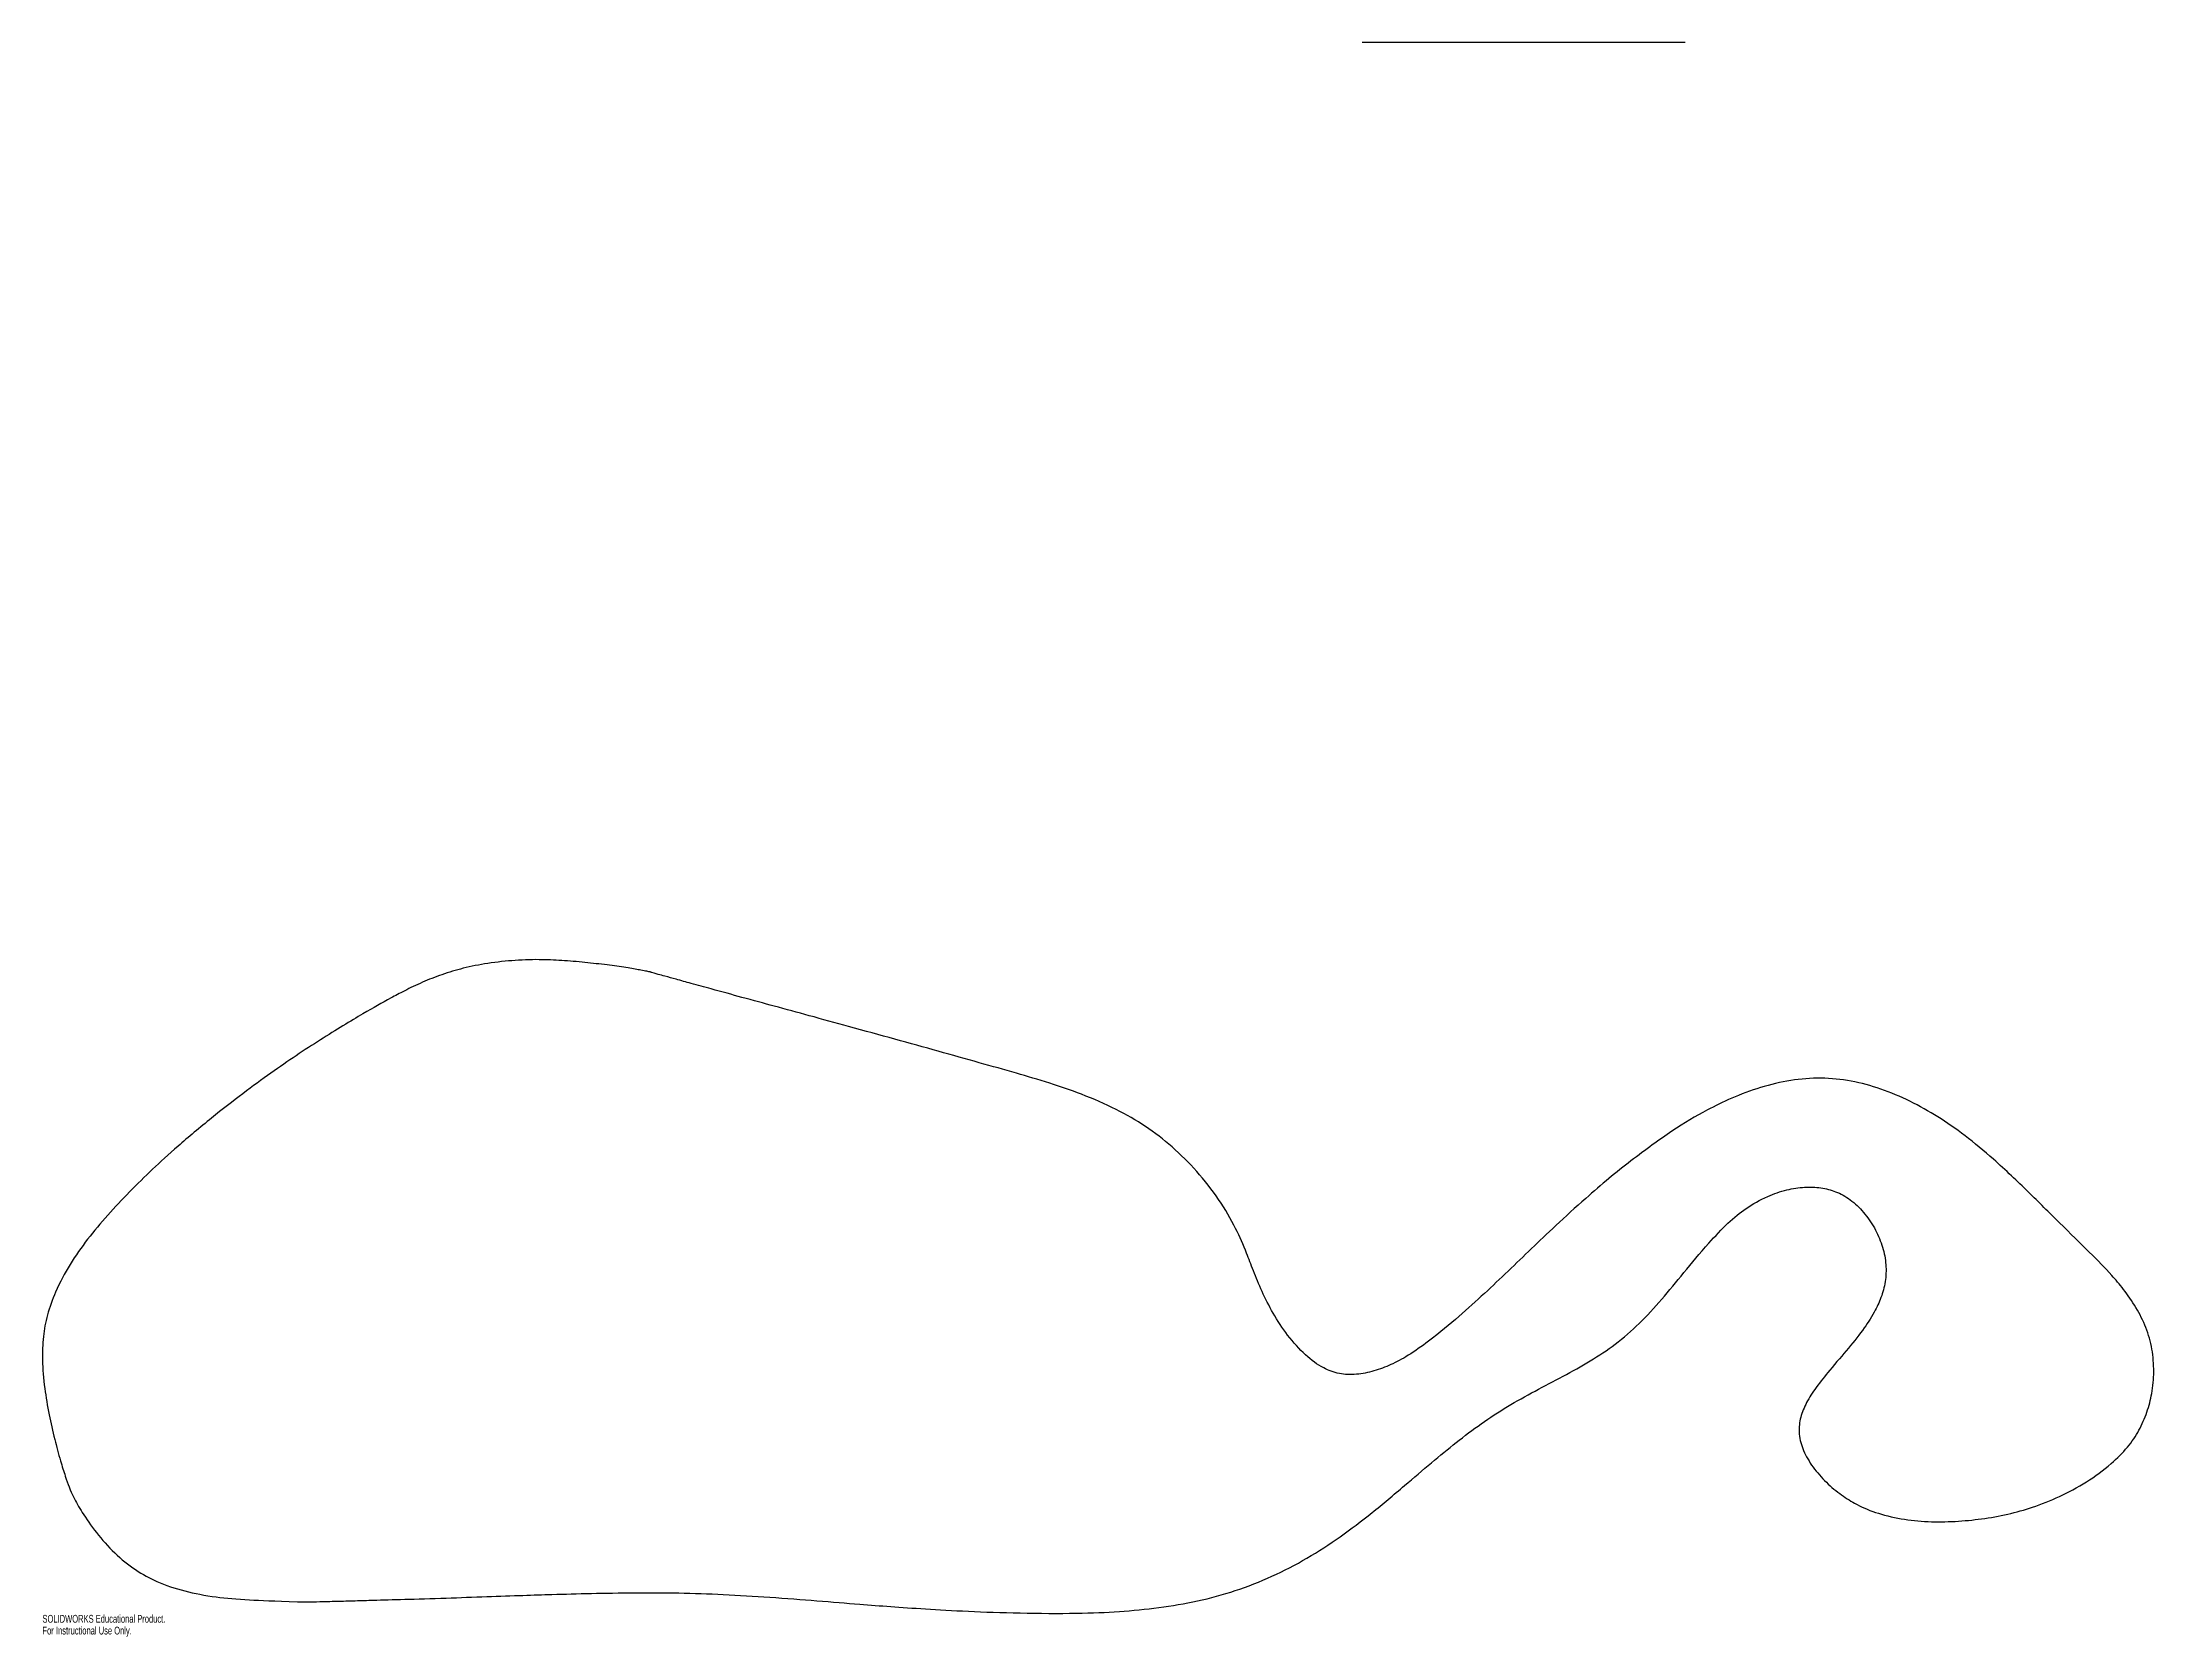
# Model space of a CAD drawing. Header units: millimetres. Extents: x -660 to 647, y -15 to 973.
import ezdxf

# ---------------------------------------------------------------- set-up
doc = ezdxf.new("R2010")
doc.units = ezdxf.units.MM
doc.styles.add('SLDTEXTSTYLE0', font='TXT', dxfattribs={"width": 0.7})

msp = doc.modelspace()

# ---------------------------------------------------------------- linework, layer by layer
at = {"color": 7, "linetype": 'Continuous'}
msp.add_line((157.3, 972.5), (357.3, 972.5), dxfattribs=at)
msp.add_open_spline([(-502, 6.5), (-516.8, 7.1), (-534.2, 7.7), (-553.2, 9.3), (-572.7, 13), (-588.1, 18.2), (-602.5, 25.9), (-615.6, 36.6), (-626.8, 49.3), (-635.6, 62.1), (-640.1, 70.1), (-643.2, 76.7), (-645.8, 84.3), (-649.2, 95.1), (-652.7, 108.2), (-656, 122.7), (-658.9, 139.9), (-660.2, 155.9), (-659.7, 170.3), (-657.4, 183.6), (-651.5, 200), (-642.9, 216), (-632, 231.4), (-619.5, 246.3), (-605.9, 260.6), (-591.8, 274.5), (-577.2, 287.9), (-547.8, 312.5), (-517.9, 334.8), (-488.3, 354.6), (-459.9, 371.7), (-447.9, 378.4), (-436.4, 384.7), (-424.8, 390.3), (-412.7, 395.1), (-399.2, 399.2), (-383.7, 402.2), (-366, 404.1), (-351.5, 404.4), (-336.6, 403.7), (-322.2, 402.4), (-308.9, 400.8), (-297.6, 399.2), (-289.2, 397.7), (-286.5, 397.2), (-284.6, 396.8), (-283.7, 396.7), (-283.6, 396.6), (-283.3, 396.5), (-282.4, 396.2), (-280.8, 395.7), (-278.2, 395), (-273.4, 393.7), (-266.5, 391.8), (-257.6, 389.3), (-242.8, 385.3), (-225.4, 380.5), (-205.9, 375.2), (-184.8, 369.5), (-158.4, 362.2), (-131.6, 354.9), (-105.2, 347.5), (-80.1, 340.5), (-57.4, 334.1), (-37.7, 328.3), (-15.3, 320.7), (4.7, 312), (23, 301.5), (39.8, 288.6), (55.3, 273.2), (68.8, 255.8), (79.6, 237.2), (84.9, 224.7), (89.7, 211.8), (95.1, 198.6), (102, 184.9), (111.1, 171), (122.2, 158.8), (132, 151.5), (142.6, 147.4), (153.6, 147), (164.6, 149.2), (175.1, 153.2), (185.4, 158.6), (201.9, 170.3), (217.7, 183.7), (232.9, 197.4), (247.6, 211.3), (262, 225.2), (276.4, 239), (299.6, 260.2), (324, 280.4), (350.4, 299.3), (367.6, 309.6), (385.4, 318.5), (403.7, 325.4), (422.4, 329.9), (441.2, 331.4), (460.1, 329.5), (478.6, 324.4), (496.7, 316.8), (513.9, 307.1), (530.1, 295.9), (550.7, 278.7), (569.9, 260.3), (589, 241.2), (608.9, 221.8), (619.1, 211.4), (628.5, 200.5), (636.6, 189), (642.8, 176.6), (646.7, 163.1), (647.7, 148.7), (646.6, 136.2), (643.4, 124), (638.5, 112.6), (631.7, 102.4), (619.9, 90.6), (605.3, 80.1), (588.6, 71.2), (573.1, 65.1), (557.1, 60.5), (540.9, 57.7), (524.3, 56.1), (507.5, 55.9), (490.8, 57.5), (474.4, 61.7), (463.4, 66.6), (452.8, 73.2), (443.2, 81.5), (435.2, 91), (429.6, 101.2), (427.3, 111), (428.3, 120.7), (432.2, 130.1), (438.1, 139.4), (448.1, 151.7), (458.7, 163.9), (468.5, 176.3), (474.5, 185.9), (479.1, 195.7), (481.6, 205.9), (481.8, 216.7), (479.3, 227.7), (474.6, 238.4), (467.9, 248), (459.6, 255.9), (451, 260.7), (441.5, 263.2), (430.9, 263.6), (420.2, 262), (406.7, 257.4), (394.8, 250.4), (384, 241.7), (369.5, 226.3), (356.1, 210), (342.9, 193.8), (329, 178.6), (314.6, 166.1), (298.6, 155.5), (281.6, 146.1), (264.2, 137.1), (247.1, 127.6), (230.9, 117), (215.4, 105.3), (200.4, 93), (181.9, 77.1), (163.2, 61.4), (143.8, 46.6), (123.2, 33.2), (101.5, 21.9), (78.9, 13), (55.4, 6.7), (31.4, 2.7), (6.8, 0.3), (-18.1, -0.8), (-67.6, -0.5), (-117, 2.2), (-148.6, 4.6), (-179.4, 7.1), (-209.3, 9.4), (-238, 11.2), (-265.4, 12.1), (-292.8, 12.2), (-321.8, 11.7), (-341.3, 11.2), (-362.3, 10.5), (-385.4, 9.7), (-410.9, 8.8), (-437.6, 8), (-452.1, 7.6), (-465.6, 7.2), (-477.7, 6.9), (-487.8, 6.6), (-495.5, 6.5), (-500.1, 6.5), (-502, 6.5), (-501.4, 6.5), (-502, 6.5)], degree=3, knots=[0, 0, 0, 0, 0.0043157, 0.009403, 0.0149731, 0.0207837, 0.0255081, 0.0302996, 0.0352363, 0.0401764, 0.0447154, 0.0474014, 0.0495338, 0.0518804, 0.0551771, 0.0591535, 0.0634803, 0.0685908, 0.0732779, 0.0774787, 0.0814201, 0.0865262, 0.0918211, 0.097328, 0.1030072, 0.1087803, 0.1145697, 0.1203471, 0.1315496, 0.1424431, 0.1528368, 0.1625255, 0.1665562, 0.1703743, 0.1741163, 0.17795, 0.1820632, 0.1866607, 0.1918712, 0.1960983, 0.2004478, 0.2046927, 0.2085967, 0.2119191, 0.214416, 0.2152382, 0.2157954, 0.2160457, 0.2160923, 0.2161931, 0.2164652, 0.2169484, 0.2177389, 0.2191878, 0.2212822, 0.2239896, 0.2284542, 0.2337261, 0.2396379, 0.2460222, 0.2540069, 0.2621421, 0.2701456, 0.2777351, 0.2846285, 0.2906346, 0.2975338, 0.3039247, 0.3100718, 0.3162573, 0.3226536, 0.3290948, 0.3353723, 0.3393426, 0.3433391, 0.3475029, 0.351993, 0.3568393, 0.3616672, 0.3652332, 0.3685513, 0.3717866, 0.3750488, 0.3783484, 0.381729, 0.3876542, 0.3936958, 0.3996741, 0.4055774, 0.4114305, 0.4172569, 0.426417, 0.4356804, 0.4451821, 0.4510312, 0.4568469, 0.4625677, 0.468171, 0.4736883, 0.4792162, 0.4848405, 0.4905663, 0.496341, 0.5020729, 0.509913, 0.5176949, 0.5255842, 0.5336897, 0.5379546, 0.5421573, 0.5462714, 0.5503229, 0.5544123, 0.5586357, 0.5623045, 0.5659798, 0.5696133, 0.5731817, 0.5780625, 0.5833111, 0.5888367, 0.5936913, 0.5985587, 0.6033733, 0.6082264, 0.6131369, 0.6180531, 0.6229864, 0.6265038, 0.6301412, 0.6338631, 0.6374967, 0.6408981, 0.643835, 0.6466626, 0.6496376, 0.6528603, 0.6574731, 0.6622162, 0.6668275, 0.670128, 0.6732895, 0.67637, 0.6795039, 0.6828098, 0.6862286, 0.689654, 0.6929909, 0.6958531, 0.698753, 0.7018233, 0.7049913, 0.7091536, 0.7132024, 0.7172535, 0.7234095, 0.7295837, 0.735693, 0.7417047, 0.7472717, 0.7528736, 0.7585538, 0.7642778, 0.7699871, 0.7756556, 0.7813122, 0.7869759, 0.7941091, 0.801247, 0.8083871, 0.8155465, 0.8226964, 0.8298026, 0.8368856, 0.8440134, 0.8512198, 0.8585051, 0.872958, 0.887406, 0.8966548, 0.9057017, 0.9144624, 0.922854, 0.9308663, 0.9388661, 0.9473459, 0.9530208, 0.9591772, 0.9659284, 0.9733716, 0.981173, 0.9854115, 0.9893667, 0.9928936, 0.9958473, 0.9980828, 0.9994552, 1, 1, 1, 1], dxfattribs=at)

# ---------------------------------------------------------------- texts
at = {"color": 7, "linetype": 'Continuous', "char_height": 4.834, "attachment_point": 1, "style": 'SLDTEXTSTYLE0'}
for s, insert in [('SOLIDWORKS Educational Product.', (-659.9, -1.6)), ('For Instructional Use Only.', (-659.9, -8.9))]:
    msp.add_mtext(s, dxfattribs=dict(at, insert=insert))

doc.saveas('drawing.dxf')
